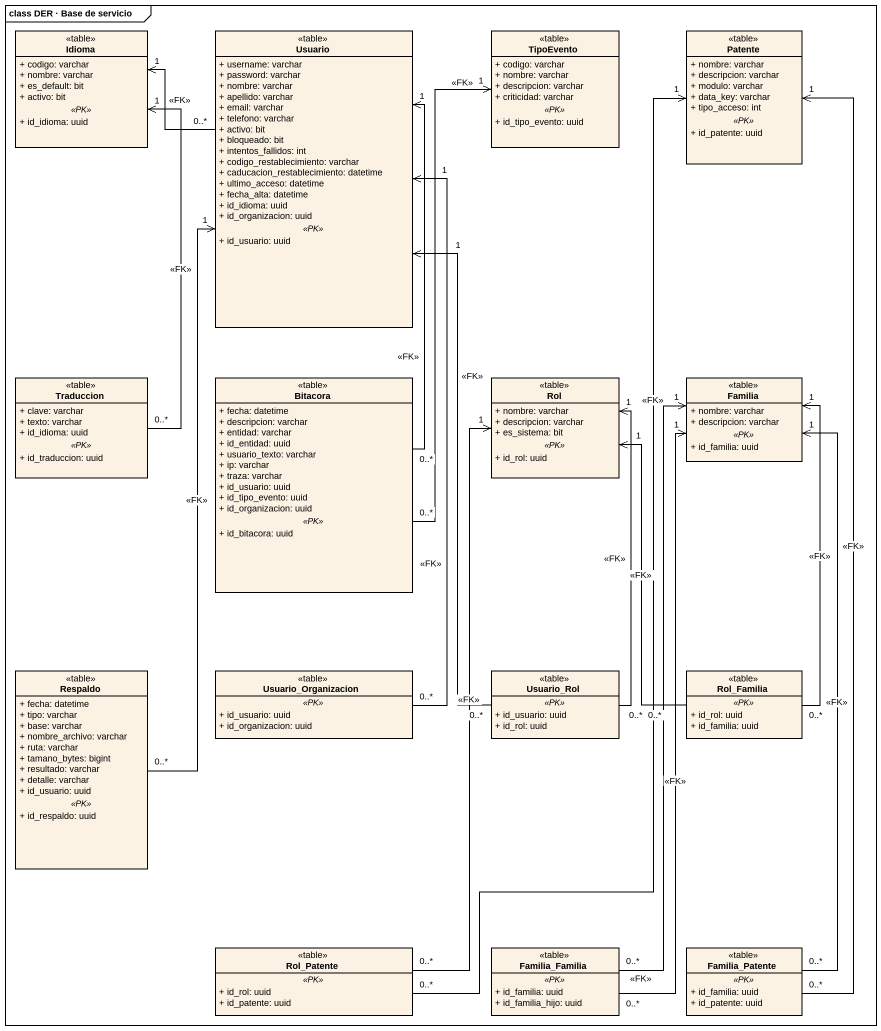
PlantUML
@startuml
mainframe class DER · Base de servicio
hide circle
hide empty members
skinparam classAttributeIconSize 0
class Idioma <<table>> {
  + codigo: varchar
  + nombre: varchar
  + es_default: bit
  + activo: bit
  .. <<PK>> ..
  + id_idioma: uuid
}
class Usuario <<table>> {
  + username: varchar
  + password: varchar
  + nombre: varchar
  + apellido: varchar
  + email: varchar
  + telefono: varchar
  + activo: bit
  + bloqueado: bit
  + intentos_fallidos: int
  + codigo_restablecimiento: varchar
  + caducacion_restablecimiento: datetime
  + ultimo_acceso: datetime
  + fecha_alta: datetime
  + id_idioma: uuid
  + id_organizacion: uuid
  .. <<PK>> ..
  + id_usuario: uuid
}
class TipoEvento <<table>> {
  + codigo: varchar
  + nombre: varchar
  + descripcion: varchar
  + criticidad: varchar
  .. <<PK>> ..
  + id_tipo_evento: uuid
}
class Patente <<table>> {
  + nombre: varchar
  + descripcion: varchar
  + modulo: varchar
  + data_key: varchar
  + tipo_acceso: int
  .. <<PK>> ..
  + id_patente: uuid
}
class Traduccion <<table>> {
  + clave: varchar
  + texto: varchar
  + id_idioma: uuid
  .. <<PK>> ..
  + id_traduccion: uuid
}
class Bitacora <<table>> {
  + fecha: datetime
  + descripcion: varchar
  + entidad: varchar
  + id_entidad: uuid
  + usuario_texto: varchar
  + ip: varchar
  + traza: varchar
  + id_usuario: uuid
  + id_tipo_evento: uuid
  + id_organizacion: uuid
  .. <<PK>> ..
  + id_bitacora: uuid
}
class Rol <<table>> {
  + nombre: varchar
  + descripcion: varchar
  + es_sistema: bit
  .. <<PK>> ..
  + id_rol: uuid
}
class Familia <<table>> {
  + nombre: varchar
  + descripcion: varchar
  .. <<PK>> ..
  + id_familia: uuid
}
class Respaldo <<table>> {
  + fecha: datetime
  + tipo: varchar
  + base: varchar
  + nombre_archivo: varchar
  + ruta: varchar
  + tamano_bytes: bigint
  + resultado: varchar
  + detalle: varchar
  + id_usuario: uuid
  .. <<PK>> ..
  + id_respaldo: uuid
}
class Usuario_Organizacion <<table>> {
  .. <<PK>> ..
  + id_usuario: uuid
  + id_organizacion: uuid
}
class Usuario_Rol <<table>> {
  .. <<PK>> ..
  + id_usuario: uuid
  + id_rol: uuid
}
class Rol_Familia <<table>> {
  .. <<PK>> ..
  + id_rol: uuid
  + id_familia: uuid
}
class Rol_Patente <<table>> {
  .. <<PK>> ..
  + id_rol: uuid
  + id_patente: uuid
}
class Familia_Familia <<table>> {
  .. <<PK>> ..
  + id_familia: uuid
  + id_familia_hijo: uuid
}
class Familia_Patente <<table>> {
  .. <<PK>> ..
  + id_familia: uuid
  + id_patente: uuid
}
Usuario "0..*" -left-> "1" Idioma : <<FK>>
Traduccion "0..*" -up-> "1" Idioma : <<FK>>
Bitacora "0..*" -up-> "1" Usuario : <<FK>>
Bitacora "0..*" -up-> "1" TipoEvento : <<FK>>
Respaldo "0..*" -up-> "1" Usuario : <<FK>>
Usuario_Organizacion "0..*" -up-> "1" Usuario : <<FK>>
Usuario_Rol "0..*" -up-> "1" Usuario : <<FK>>
Usuario_Rol "0..*" -up-> "1" Rol : <<FK>>
Rol_Familia "0..*" -up-> "1" Rol : <<FK>>
Rol_Familia "0..*" -up-> "1" Familia : <<FK>>
Rol_Patente "0..*" -up-> "1" Patente : <<FK>>
Rol_Patente "0..*" -up-> "1" Rol : <<FK>>
Familia_Familia "0..*" -up-> "1" Familia : <<FK>>
Familia_Familia "0..*" -up-> "1" Familia : <<FK>>
Familia_Patente "0..*" -up-> "1" Patente : <<FK>>
Familia_Patente "0..*" -up-> "1" Familia : <<FK>>
@enduml
